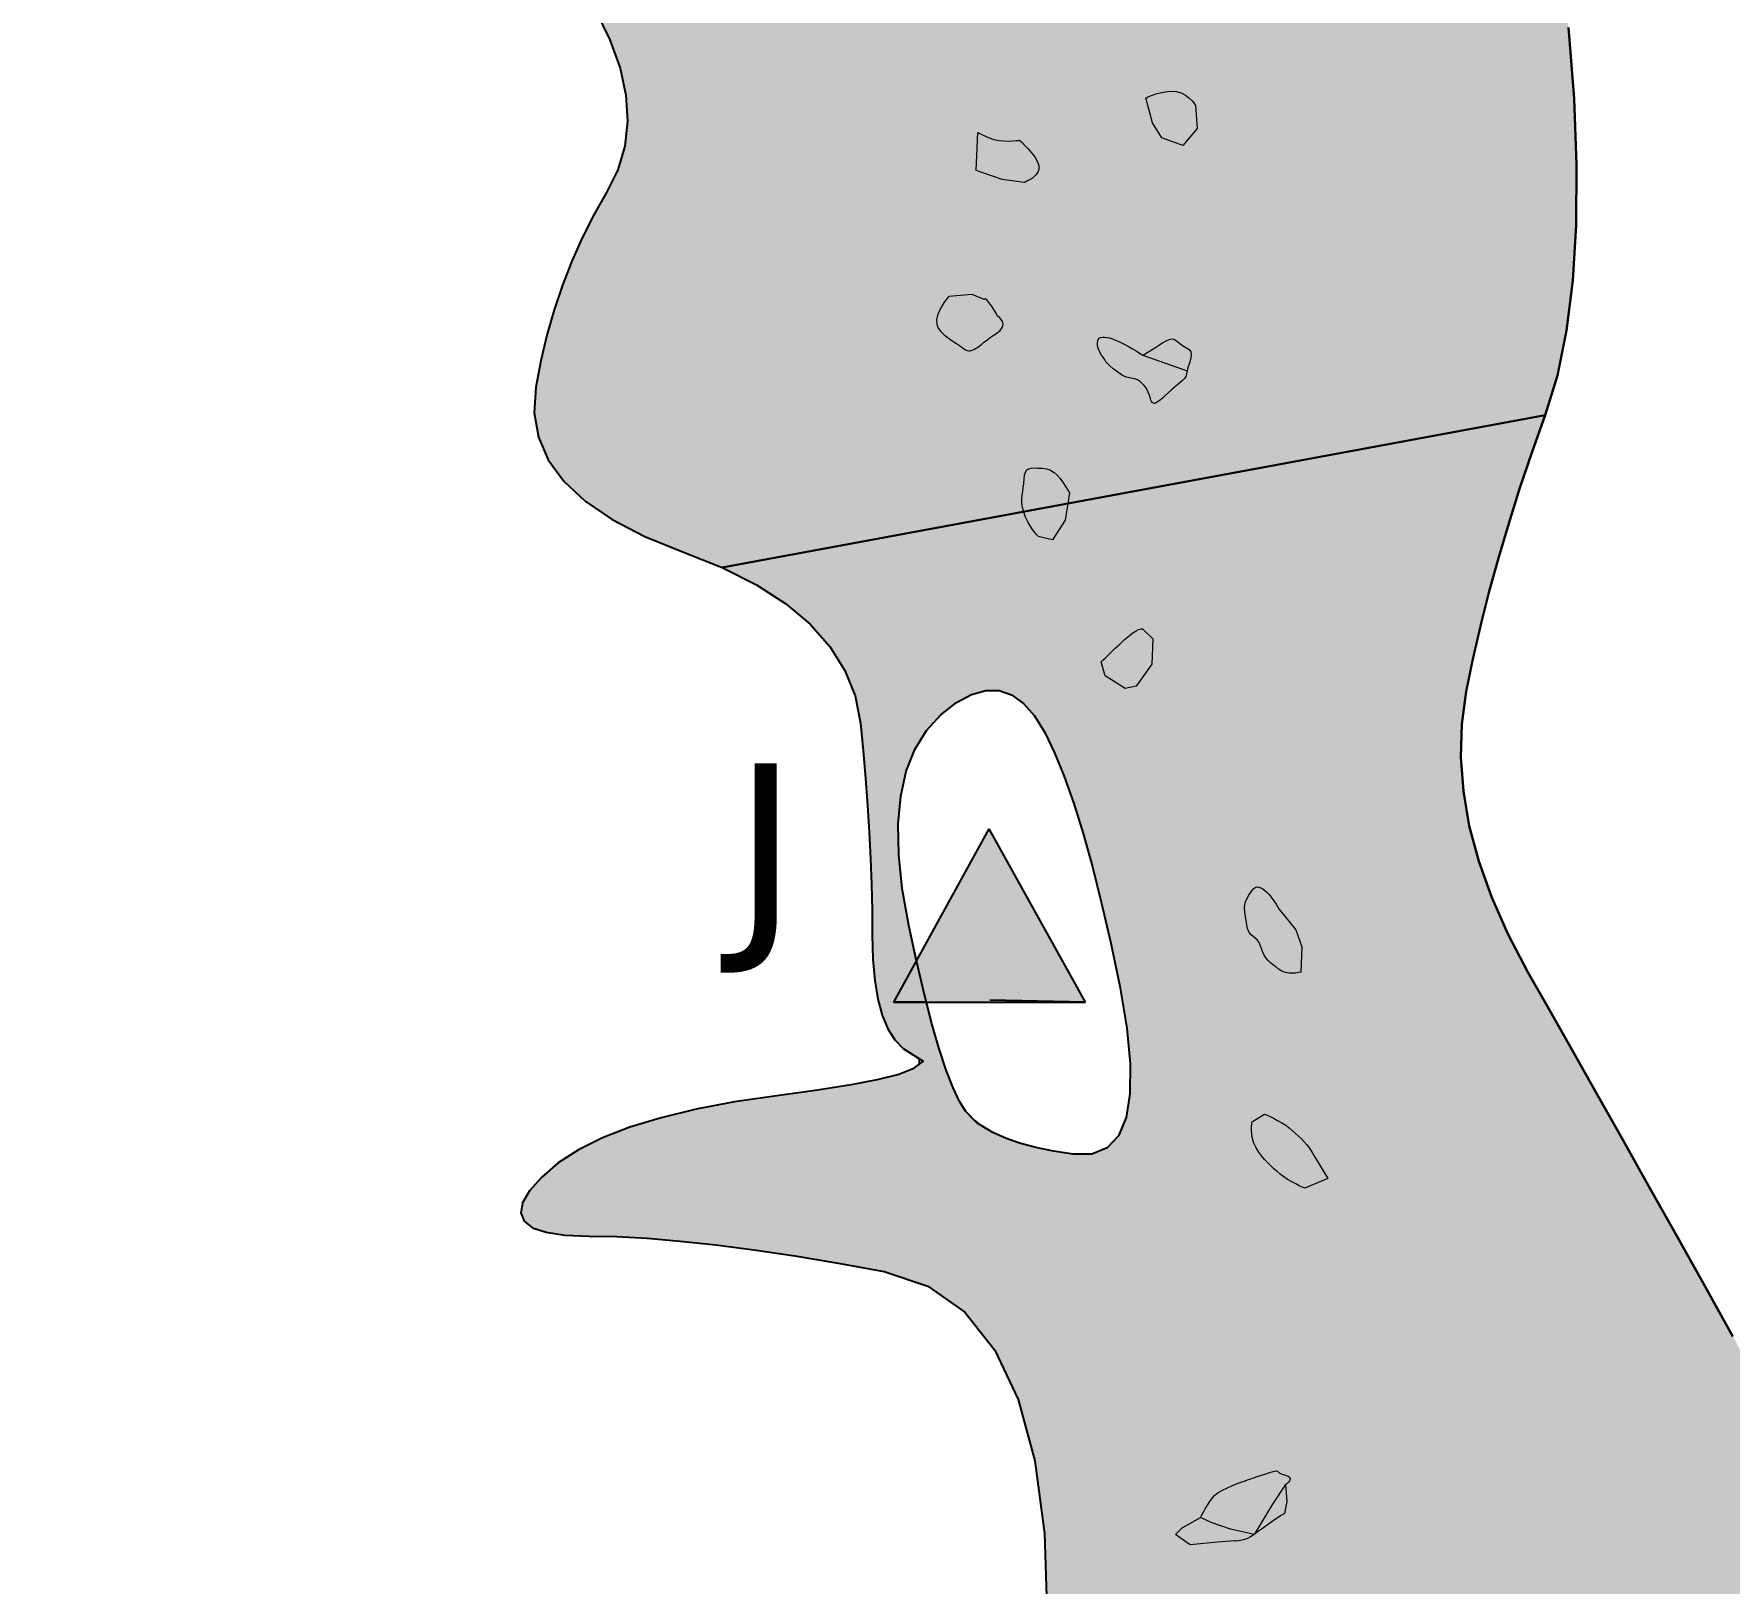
# Model space of a CAD drawing. Header units: metres. Extents: x -1178 to 131, y -250 to 398.
# Drawn here: x -727.6 to -665.6, y 232.9 to 289.4 of the extents above; entities that cross this region are included whole.
import ezdxf

# ---------------------------------------------------------------- set-up
doc = ezdxf.new("R2010")
doc.units = ezdxf.units.M
doc.header["$MEASUREMENT"] = 0
for name, color, linetype in [('Topo Dessin - Entrées', 250, 'Continuous'), ('Topo Dessin - Galeries', 1, 'Continuous'), ('Topo Dessin - Puits', 248, 'Continuous'), ('Topo Dessin - Spéléothèmes', 26, 'Continuous')]:
    doc.layers.add(name, color=color, linetype=linetype)
doc.layers.add('Topo Dessin - Fond', color=7, linetype='Continuous', true_color=0xdedede)
doc.styles.add('PUITS', font='WINGDNG3.TTF')
doc.linetypes.add('PUITS_2-', pattern='A,0.6,["q",PUITS,S=1,R=0,X=-0.4,Y=-1],0.6', length=1.2)

# ---------------------------------------------------------------- blocks, each defined once
blk = doc.blocks.new('*U120')
at = {"layer": 'Topo Dessin - Spéléothèmes'}
h = blk.add_hatch(color=255, dxfattribs=at)
h.dxf.hatch_style = 2
edge = h.paths.add_edge_path()
edge.add_spline(control_points=[(-0.765, 0.294), (-1.514, 0.401), (-2.476, 0.401), (-2.476, 0.08), (-2.476, -0.241), (-1.941, -0.455), (-1.941, -0.455), (-1.941, -0.455), (-1.942, -0.562), (-1.3, -0.669), (-0.658, -0.775), (-0.765, -0.455), (-0.23, -0.669), (0.304, -0.883), (0.304, -1.524), (0.625, -0.669), (0.946, 0.186), (1.053, 0.187), (0.946, 0.508), (0.839, 0.829), (0.946, 1.257), (0.518, 1.257), (0.091, 1.257), (-0.016, 1.47), (-0.23, 1.149), (-0.444, 0.829), (-0.765, 0.294), (-0.765, 0.294)], knot_values=[0, 0, 0, 0, 1, 1, 1, 2, 2, 2, 3, 3, 3, 4, 4, 4, 5, 5, 5, 6, 6, 6, 7, 7, 7, 8, 8, 8, 9, 9, 9, 9], degree=3, periodic=0)
at = {"layer": 'Topo Dessin - Spéléothèmes', "lineweight": 5}
blk.add_lwpolyline([(-0.765, 0.294), (0.946, 0.508)], dxfattribs=at)
at = {"layer": 'Topo Dessin - Spéléothèmes', "lineweight": 9}
blk.add_open_spline([(-0.765, 0.294), (-1.514, 0.401), (-2.476, 0.401), (-2.476, 0.08), (-2.476, -0.241), (-1.941, -0.455), (-1.941, -0.455), (-1.941, -0.455), (-1.942, -0.562), (-1.3, -0.669), (-0.658, -0.775), (-0.765, -0.455), (-0.23, -0.669), (0.304, -0.883), (0.304, -1.524), (0.625, -0.669), (0.946, 0.186), (1.053, 0.187), (0.946, 0.508), (0.839, 0.829), (0.946, 1.257), (0.518, 1.257), (0.091, 1.257), (-0.016, 1.47), (-0.23, 1.149), (-0.444, 0.829), (-0.765, 0.294), (-0.765, 0.294)], degree=3, knots=[0, 0, 0, 0, 1, 1, 1, 2, 2, 2, 3, 3, 3, 4, 4, 4, 5, 5, 5, 6, 6, 6, 7, 7, 7, 8, 8, 8, 9, 9, 9, 9], dxfattribs=at)
blk = doc.blocks.new('Pierre 006')
at = {"layer": 'Topo Dessin - Spéléothèmes'}
h = blk.add_hatch(color=255, dxfattribs=at)
h.dxf.hatch_style = 2
edge = h.paths.add_edge_path()
edge.add_spline(control_points=[(0.082, 0.683), (0.082, 0.683), (-0.453, 0.683), (-0.667, 0.256), (-0.881, -0.172), (-0.881, -0.493), (-0.881, -0.493), (-0.881, -0.493), (-0.132, -0.707), (-0.132, -0.707), (-0.132, -0.707), (0.403, -0.707), (0.403, -0.707), (0.403, -0.707), (0.938, -0.279), (0.938, -0.279), (0.938, -0.279), (0.724, 0.363), (0.724, 0.363), (0.724, 0.363), (0.082, 0.683), (0.082, 0.683)], knot_values=[0, 0, 0, 0, 1, 1, 1, 2, 2, 2, 3, 3, 3, 4, 4, 4, 5, 5, 5, 6, 6, 6, 7, 7, 7, 7], degree=3, periodic=0)
at = {"layer": 'Topo Dessin - Spéléothèmes', "lineweight": 9}
blk.add_open_spline([(0.082, 0.683), (0.082, 0.683), (-0.453, 0.683), (-0.667, 0.256), (-0.881, -0.172), (-0.881, -0.493), (-0.881, -0.493), (-0.881, -0.493), (-0.132, -0.707), (-0.132, -0.707), (-0.132, -0.707), (0.403, -0.707), (0.403, -0.707), (0.403, -0.707), (0.938, -0.279), (0.938, -0.279), (0.938, -0.279), (0.724, 0.363), (0.724, 0.363), (0.724, 0.363), (0.082, 0.683), (0.082, 0.683)], degree=3, knots=[0, 0, 0, 0, 1, 1, 1, 2, 2, 2, 3, 3, 3, 4, 4, 4, 5, 5, 5, 6, 6, 6, 7, 7, 7, 7], dxfattribs=at)
blk = doc.blocks.new('Pierre 011')
at = {"layer": 'Topo Dessin - Spéléothèmes'}
h = blk.add_hatch(color=255, dxfattribs=at)
h.dxf.hatch_style = 2
edge = h.paths.add_edge_path()
edge.add_spline(control_points=[(-0.633, 0.8), (-0.633, 0.8), (-0.74, 0.693), (-0.633, 0.158), (-0.526, -0.377), (-0.419, -0.804), (-0.419, -0.804), (-0.419, -0.804), (0.008, -0.912), (0.008, -0.912), (0.008, -0.912), (0.65, -0.591), (0.65, -0.591), (0.65, -0.591), (0.757, -0.269), (0.757, -0.269), (0.757, -0.269), (0.436, 0.479), (0.436, 0.479), (0.436, 0.479), (-0.205, 0.907), (-0.205, 0.907), (-0.205, 0.907), (-0.633, 0.8), (-0.633, 0.8)], knot_values=[0, 0, 0, 0, 1, 1, 1, 2, 2, 2, 3, 3, 3, 4, 4, 4, 5, 5, 5, 6, 6, 6, 7, 7, 7, 8, 8, 8, 8], degree=3, periodic=0)
at = {"layer": 'Topo Dessin - Spéléothèmes', "lineweight": 9}
blk.add_open_spline([(-0.633, 0.8), (-0.633, 0.8), (-0.74, 0.693), (-0.633, 0.158), (-0.526, -0.377), (-0.419, -0.804), (-0.419, -0.804), (-0.419, -0.804), (0.008, -0.912), (0.008, -0.912), (0.008, -0.912), (0.65, -0.591), (0.65, -0.591), (0.65, -0.591), (0.757, -0.269), (0.757, -0.269), (0.757, -0.269), (0.436, 0.479), (0.436, 0.479), (0.436, 0.479), (-0.205, 0.907), (-0.205, 0.907), (-0.205, 0.907), (-0.633, 0.8), (-0.633, 0.8)], degree=3, knots=[0, 0, 0, 0, 1, 1, 1, 2, 2, 2, 3, 3, 3, 4, 4, 4, 5, 5, 5, 6, 6, 6, 7, 7, 7, 8, 8, 8, 8], dxfattribs=at)
blk = doc.blocks.new('Pierre 012')
at = {"layer": 'Topo Dessin - Spéléothèmes'}
h = blk.add_hatch(color=255, dxfattribs=at)
h.dxf.hatch_style = 2
edge = h.paths.add_edge_path()
edge.add_spline(control_points=[(-0.425, 0.428), (-0.746, 0.428), (-1.601, 0.428), (-1.387, 0), (-1.173, -0.428), (-1.174, -0.428), (-0.639, -0.642), (-0.104, -0.856), (-0.211, -0.535), (0.217, -0.642), (0.645, -0.748), (0.751, -0.642), (1.072, -0.535), (1.394, -0.428), (1.5, 0), (1.5, 0), (1.5, 0), (0.859, 0.428), (0.859, 0.428), (0.859, 0.428), (0.324, 0.534), (0.324, 0.534), (0.324, 0.534), (-0.425, 0.428), (-0.425, 0.428)], knot_values=[0, 0, 0, 0, 1, 1, 1, 2, 2, 2, 3, 3, 3, 4, 4, 4, 5, 5, 5, 6, 6, 6, 7, 7, 7, 8, 8, 8, 8], degree=3, periodic=0)
at = {"layer": 'Topo Dessin - Spéléothèmes', "lineweight": 9}
blk.add_open_spline([(-0.425, 0.428), (-0.746, 0.428), (-1.601, 0.428), (-1.387, 0), (-1.173, -0.428), (-1.174, -0.428), (-0.639, -0.642), (-0.104, -0.856), (-0.211, -0.535), (0.217, -0.642), (0.645, -0.748), (0.751, -0.642), (1.072, -0.535), (1.394, -0.428), (1.5, 0), (1.5, 0), (1.5, 0), (0.859, 0.428), (0.859, 0.428), (0.859, 0.428), (0.324, 0.534), (0.324, 0.534), (0.324, 0.534), (-0.425, 0.428), (-0.425, 0.428)], degree=3, knots=[0, 0, 0, 0, 1, 1, 1, 2, 2, 2, 3, 3, 3, 4, 4, 4, 5, 5, 5, 6, 6, 6, 7, 7, 7, 8, 8, 8, 8], dxfattribs=at)
blk = doc.blocks.new('Pierre 015')
at = {"layer": 'Topo Dessin - Spéléothèmes'}
h = blk.add_hatch(color=255, dxfattribs=at)
h.dxf.hatch_style = 2
edge = h.paths.add_edge_path()
edge.add_spline(control_points=[(0.146, 0.856), (-0.389, 0.856), (-0.709, 0.856), (-0.923, 0.535), (-1.137, 0.214), (-1.244, 0.107), (-0.923, -0.107), (-0.602, -0.321), (-0.496, -0.534), (-0.068, -0.641), (0.36, -0.749), (0.788, -0.641), (0.788, -0.641), (0.788, -0.641), (1.108, -0.321), (1.108, -0.321), (1.108, -0.321), (0.788, 0.321), (0.788, 0.321), (0.788, 0.321), (0.146, 0.856), (0.146, 0.856)], knot_values=[0, 0, 0, 0, 1, 1, 1, 2, 2, 2, 3, 3, 3, 4, 4, 4, 5, 5, 5, 6, 6, 6, 7, 7, 7, 7], degree=3, periodic=0)
at = {"layer": 'Topo Dessin - Spéléothèmes', "lineweight": 9}
blk.add_open_spline([(0.146, 0.856), (-0.389, 0.856), (-0.709, 0.856), (-0.923, 0.535), (-1.137, 0.214), (-1.244, 0.107), (-0.923, -0.107), (-0.602, -0.321), (-0.496, -0.534), (-0.068, -0.641), (0.36, -0.749), (0.788, -0.641), (0.788, -0.641), (0.788, -0.641), (1.108, -0.321), (1.108, -0.321), (1.108, -0.321), (0.788, 0.321), (0.788, 0.321), (0.788, 0.321), (0.146, 0.856), (0.146, 0.856)], degree=3, knots=[0, 0, 0, 0, 1, 1, 1, 2, 2, 2, 3, 3, 3, 4, 4, 4, 5, 5, 5, 6, 6, 6, 7, 7, 7, 7], dxfattribs=at)
blk = doc.blocks.new('Pierre 018')
at = {"layer": 'Topo Dessin - Spéléothèmes'}
h = blk.add_hatch(color=255, dxfattribs=at)
h.dxf.hatch_style = 2
edge = h.paths.add_edge_path()
edge.add_spline(control_points=[(-0.413, 0.752), (-0.413, 0.752), (-0.627, 0.218), (-0.948, 0.004), (-1.269, -0.21), (-1.269, -0.21), (-1.269, -0.21), (-1.269, -0.21), (-0.306, -0.852), (-0.306, -0.852), (-0.306, -0.852), (0.336, -0.317), (0.336, -0.317), (0.336, -0.317), (0.763, 0.218), (0.763, 0.218), (0.763, 0.218), (0.87, 0.752), (0.55, 0.859), (0.229, 0.966), (-0.413, 0.752), (-0.413, 0.752)], knot_values=[0, 0, 0, 0, 1, 1, 1, 2, 2, 2, 3, 3, 3, 4, 4, 4, 5, 5, 5, 6, 6, 6, 7, 7, 7, 7], degree=3, periodic=0)
at = {"layer": 'Topo Dessin - Spéléothèmes', "lineweight": 9}
blk.add_open_spline([(-0.413, 0.752), (-0.413, 0.752), (-0.627, 0.218), (-0.948, 0.004), (-1.269, -0.21), (-1.269, -0.21), (-1.269, -0.21), (-1.269, -0.21), (-0.306, -0.852), (-0.306, -0.852), (-0.306, -0.852), (0.336, -0.317), (0.336, -0.317), (0.336, -0.317), (0.763, 0.218), (0.763, 0.218), (0.763, 0.218), (0.87, 0.752), (0.55, 0.859), (0.229, 0.966), (-0.413, 0.752), (-0.413, 0.752)], degree=3, knots=[0, 0, 0, 0, 1, 1, 1, 2, 2, 2, 3, 3, 3, 4, 4, 4, 5, 5, 5, 6, 6, 6, 7, 7, 7, 7], dxfattribs=at)
blk = doc.blocks.new('Pierre 020')
at = {"layer": 'Topo Dessin - Spéléothèmes'}
h = blk.add_hatch(color=255, dxfattribs=at)
h.dxf.hatch_style = 2
edge = h.paths.add_edge_path()
edge.add_spline(control_points=[(-0.314, 0.78), (-0.421, 0.886), (0.336, 0.866), (0.336, 0.866), (0.336, 0.866), (0.764, 1.079), (0.764, 0.545), (0.764, 0.01), (0.977, -0.417), (0.657, -0.525), (0.336, -0.632), (-0.092, -0.953), (-0.413, -0.846), (-0.734, -0.738), (-0.948, -0.097), (-0.948, -0.097), (-0.948, -0.097), (-0.627, 0.545), (-0.627, 0.545), (-0.627, 0.545), (-0.314, 0.78), (-0.314, 0.78)], knot_values=[0, 0, 0, 0, 1, 1, 1, 2, 2, 2, 3, 3, 3, 4, 4, 4, 5, 5, 5, 6, 6, 6, 7, 7, 7, 7], degree=3, periodic=0)
at = {"layer": 'Topo Dessin - Spéléothèmes', "lineweight": 9}
blk.add_open_spline([(-0.314, 0.78), (-0.421, 0.886), (0.336, 0.866), (0.336, 0.866), (0.336, 0.866), (0.764, 1.079), (0.764, 0.545), (0.764, 0.01), (0.977, -0.417), (0.657, -0.525), (0.336, -0.632), (-0.092, -0.953), (-0.413, -0.846), (-0.734, -0.738), (-0.948, -0.097), (-0.948, -0.097), (-0.948, -0.097), (-0.627, 0.545), (-0.627, 0.545), (-0.627, 0.545), (-0.314, 0.78), (-0.314, 0.78)], degree=3, knots=[0, 0, 0, 0, 1, 1, 1, 2, 2, 2, 3, 3, 3, 4, 4, 4, 5, 5, 5, 6, 6, 6, 7, 7, 7, 7], dxfattribs=at)
blk = doc.blocks.new('Pierre 025')
at = {"layer": 'Topo Dessin - Spéléothèmes'}
h = blk.add_hatch(color=255, dxfattribs=at)
h.dxf.hatch_style = 2
edge = h.paths.add_edge_path()
edge.add_spline(control_points=[(0.424, 0.588), (0.102, 0.588), (-0.219, 0.481), (-0.539, 0.374), (-0.86, 0.266), (-1.288, -0.054), (-1.288, -0.054), (-1.288, -0.054), (-1.288, -0.482), (-1.288, -0.482), (-1.288, -0.482), (-0.967, -0.803), (-0.539, -0.803), (-0.111, -0.803), (0.209, -0.695), (0.53, -0.589), (0.851, -0.482), (1.279, -0.161), (1.279, -0.161), (1.279, -0.161), (1.386, 0.588), (1.386, 0.588), (1.386, 0.588), (0.424, 0.588), (0.424, 0.588)], knot_values=[0, 0, 0, 0, 1, 1, 1, 2, 2, 2, 3, 3, 3, 4, 4, 4, 5, 5, 5, 6, 6, 6, 7, 7, 7, 8, 8, 8, 8], degree=3, periodic=0)
at = {"layer": 'Topo Dessin - Spéléothèmes', "lineweight": 9}
blk.add_open_spline([(0.424, 0.588), (0.102, 0.588), (-0.219, 0.481), (-0.539, 0.374), (-0.86, 0.266), (-1.288, -0.054), (-1.288, -0.054), (-1.288, -0.054), (-1.288, -0.482), (-1.288, -0.482), (-1.288, -0.482), (-0.967, -0.803), (-0.539, -0.803), (-0.111, -0.803), (0.209, -0.695), (0.53, -0.589), (0.851, -0.482), (1.279, -0.161), (1.279, -0.161), (1.279, -0.161), (1.386, 0.588), (1.386, 0.588), (1.386, 0.588), (0.424, 0.588), (0.424, 0.588)], degree=3, knots=[0, 0, 0, 0, 1, 1, 1, 2, 2, 2, 3, 3, 3, 4, 4, 4, 5, 5, 5, 6, 6, 6, 7, 7, 7, 8, 8, 8, 8], dxfattribs=at)
blk = doc.blocks.new('*U107')
at = {"layer": 'Topo Dessin - Spéléothèmes'}
h = blk.add_hatch(color=255, dxfattribs=at)
h.dxf.hatch_style = 2
edge = h.paths.add_edge_path()
edge.add_spline(control_points=[(-0.348, 1.04), (-0.348, 1.04), (-0.989, 0.398), (-1.096, 0.077), (-1.203, -0.243), (-1.203, -0.885), (-1.203, -0.885), (-1.203, -0.885), (-1.631, -1.527), (-1.631, -1.527), (-1.631, -1.527), (-1.738, -1.848), (-1.738, -1.848), (-1.738, -1.848), (-1.096, -1.955), (-1.096, -1.955), (-1.096, -1.955), (-0.241, -1.42), (-0.241, -1.42), (-0.241, -1.42), (0.294, -1.099), (0.294, -1.099), (0.294, -1.099), (0.615, -0.992), (0.829, -0.564), (1.043, -0.136), (1.471, 0.612), (1.471, 0.612), (1.471, 0.612), (1.364, 1.04), (1.364, 1.04), (1.364, 1.04), (1.043, 1.574), (1.043, 1.574), (1.043, 1.574), (1.278, 1.98), (0.85, 1.873), (0.422, 1.766), (0.722, 2.109), (0.187, 1.574), (-0.348, 1.04), (-0.348, 1.04), (-0.348, 1.04)], knot_values=[0, 0, 0, 0, 1, 1, 1, 2, 2, 2, 3, 3, 3, 4, 4, 4, 5, 5, 5, 6, 6, 6, 7, 7, 7, 8, 8, 8, 9, 9, 9, 10, 10, 10, 11, 11, 11, 12, 12, 12, 13, 13, 13, 14, 14, 14, 14], degree=3, periodic=0)
at = {"layer": 'Topo Dessin - Spéléothèmes', "lineweight": 5}
blk.add_lwpolyline([(1.043, 1.574), (0.936, 0.719), (0.829, -0.564), (-0.027, -0.778), (-0.775, -0.885), (-1.203, -0.885)], dxfattribs=at)
at = {"layer": 'Topo Dessin - Spéléothèmes', "lineweight": 9}
blk.add_open_spline([(-0.348, 1.04), (-0.348, 1.04), (-0.989, 0.398), (-1.096, 0.077), (-1.203, -0.243), (-1.203, -0.885), (-1.203, -0.885), (-1.203, -0.885), (-1.631, -1.527), (-1.631, -1.527), (-1.631, -1.527), (-1.738, -1.848), (-1.738, -1.848), (-1.738, -1.848), (-1.096, -1.955), (-1.096, -1.955), (-1.096, -1.955), (-0.241, -1.42), (-0.241, -1.42), (-0.241, -1.42), (0.294, -1.099), (0.294, -1.099), (0.294, -1.099), (0.615, -0.992), (0.829, -0.564), (1.043, -0.136), (1.471, 0.612), (1.471, 0.612), (1.471, 0.612), (1.364, 1.04), (1.364, 1.04), (1.364, 1.04), (1.043, 1.574), (1.043, 1.574), (1.043, 1.574), (1.278, 1.98), (0.85, 1.873), (0.422, 1.766), (0.722, 2.109), (0.187, 1.574), (-0.348, 1.04), (-0.348, 1.04), (-0.348, 1.04)], degree=3, knots=[0, 0, 0, 0, 1, 1, 1, 2, 2, 2, 3, 3, 3, 4, 4, 4, 5, 5, 5, 6, 6, 6, 7, 7, 7, 8, 8, 8, 9, 9, 9, 10, 10, 10, 11, 11, 11, 12, 12, 12, 13, 13, 13, 14, 14, 14, 14], dxfattribs=at)

msp = doc.modelspace()

# ---------------------------------------------------------------- hatches: boundary and pattern name
at = {"layer": 'Topo Dessin - Entrées'}
h = msp.add_hatch(color=256, dxfattribs=at)
h.dxf.hatch_style = 1
h.paths.add_polyline_path([(-696.144, 254.07), (-689.144, 254.07), (-692.667, 260.404)])
at = {"layer": 'Topo Dessin - Fond'}
h = msp.add_hatch(color=256, dxfattribs=at)
h.dxf.hatch_style = 1
h.paths.add_polyline_path([(-698.182, 319.368), (-698.598, 320.436), (-698.654, 321.259), (-698.557, 321.836), (-698.321, 322.381), (-697.947, 322.895), (-697.436, 323.378), (-696.786, 323.83), (-695.997, 324.251), (-695.163, 324.661), (-694.373, 325.08), (-693.628, 325.506), (-692.929, 325.942), (-692.275, 326.385), (-691.666, 326.837), (-691.102, 327.298), (-690.583, 327.767), (-690.141, 328.333), (-689.81, 329.086), (-689.589, 330.024), (-689.477, 331.148), (-689.477, 331.658), (-714.998, 345.362), (-715.822, 344.803), (-716.735, 344.438), (-717.734, 344.267), (-718.822, 344.291), (-719.996, 344.51), (-721.264, 344.844), (-722.631, 345.218), (-724.096, 345.63), (-725.661, 346.081), (-727.324, 346.57), (-729.086, 347.098), (-730.947, 347.665), (-732.907, 348.27), (-734.853, 348.905), (-736.672, 349.56), (-738.364, 350.236), (-751.582, 339.707), (-751.776, 339.4), (-752.372, 338.563), (-753.109, 337.616), (-753.985, 336.557), (-755.002, 335.387), (-756.158, 334.106), (-757.303, 332.788), (-758.286, 331.506), (-759.105, 330.261), (-759.762, 329.052), (-760.256, 327.88), (-760.587, 326.744), (-760.755, 325.645), (-760.76, 324.582), (-760.689, 323.484), (-760.626, 322.282), (-760.572, 320.974), (-760.528, 319.561), (-760.492, 318.042), (-760.465, 316.418), (-760.447, 314.689), (-760.438, 312.854), (-760.414, 311.025), (-760.351, 309.314), (-760.248, 307.719), (-760.107, 306.242), (-759.927, 304.881), (-759.707, 303.638), (-759.449, 302.512), (-759.151, 301.503), (-758.837, 300.517), (-758.531, 299.458), (-758.231, 298.327), (-757.938, 297.124), (-757.653, 295.849), (-757.374, 294.501), (-757.103, 293.081), (-756.838, 291.589), (-756.621, 290.084), (-756.491, 288.622), (-756.45, 287.205), (-756.496, 285.833), (-756.63, 284.505), (-756.852, 283.222), (-757.161, 281.983), (-757.559, 280.789), (-757.98, 279.598), (-758.36, 278.371), (-758.7, 277.106), (-759, 275.805), (-759.259, 274.466), (-759.478, 273.091), (-759.656, 271.679), (-759.794, 270.23), (-759.926, 268.737), (-760.088, 267.192), (-760.279, 265.596), (-760.499, 263.948), (-760.749, 262.25), (-761.028, 260.499), (-761.337, 258.698), (-761.675, 256.845), (-762.011, 254.989), (-762.317, 253.178), (-762.591, 251.411), (-762.833, 249.69), (-763.044, 248.013), (-763.224, 246.382), (-761.894, 247.396), (-760.61, 248.254), (-759.373, 248.955), (-758.183, 249.501), (-757.039, 249.889), (-755.941, 250.122), (-754.89, 250.198), (-753.886, 250.118), (-752.88, 249.869), (-751.826, 249.435), (-750.723, 248.819), (-749.571, 248.019), (-748.37, 247.035), (-747.12, 245.869), (-745.821, 244.518), (-744.474, 242.985), (-744.221, 244.937), (-744.039, 246.975), (-743.926, 249.099), (-743.883, 251.31), (-743.91, 253.606), (-744.006, 255.988), (-744.117, 258.34), (-744.187, 260.544), (-744.215, 262.601), (-744.203, 264.51), (-744.15, 266.272), (-744.055, 267.886), (-743.92, 269.352), (-743.744, 270.672), (-743.459, 271.841), (-742.997, 272.859), (-742.36, 273.726), (-741.546, 274.441), (-740.555, 275.004), (-739.388, 275.416), (-738.045, 275.676), (-736.526, 275.785), (-735.002, 275.86), (-733.647, 276.022), (-732.46, 276.27), (-731.441, 276.604), (-730.59, 277.024), (-729.907, 277.53), (-729.392, 278.122), (-729.046, 278.8), (-728.861, 279.464), (-728.832, 280.013), (-728.959, 280.447), (-729.242, 280.766), (-729.681, 280.971), (-730.276, 281.061), (-731.026, 281.037), (-731.933, 280.897), (-732.903, 280.725), (-733.844, 280.602), (-734.756, 280.529), (-735.64, 280.504), (-736.495, 280.529), (-737.321, 280.602), (-738.119, 280.725), (-738.888, 280.897), (-739.612, 281.106), (-740.274, 281.34), (-740.875, 281.598), (-741.414, 281.881), (-741.892, 282.188), (-742.308, 282.52), (-742.85, 283.064), (-743.186, 283.675), (-743.35, 284.142), (-743.448, 284.658), (-743.481, 285.224), (-743.448, 285.838), (-743.35, 286.502), (-743.186, 287.215), (-742.956, 287.977), (-742.665, 288.775), (-742.318, 289.598), (-741.913, 290.443), (-741.451, 291.313), (-740.933, 292.206), (-740.358, 293.124), (-739.725, 294.064), (-739.036, 295.029), (-738.259, 295.934), (-737.363, 296.697), (-736.348, 297.318), (-735.213, 297.797), (-733.96, 298.133), (-732.587, 298.327), (-731.095, 298.379), (-729.484, 298.289), (-727.864, 298.164), (-726.345, 298.114), (-724.928, 298.137), (-723.611, 298.235), (-722.395, 298.406), (-721.28, 298.652), (-720.266, 298.972), (-719.354, 299.365), (-718.505, 299.729), (-717.683, 299.957), (-716.889, 300.052), (-716.121, 300.011), (-715.38, 299.836), (-714.666, 299.527), (-713.979, 299.083), (-713.319, 298.504), (-712.665, 297.828), (-711.998, 297.091), (-711.318, 296.293), (-710.624, 295.435), (-709.917, 294.517), (-709.196, 293.538), (-708.462, 292.498), (-707.714, 291.398), (-707.038, 290.288), (-706.516, 289.218), (-706.148, 288.188), (-705.936, 287.199), (-705.879, 286.251), (-705.977, 285.342), (-706.229, 284.474), (-706.637, 283.646), (-707.102, 282.829), (-707.526, 281.991), (-707.91, 281.133), (-708.253, 280.255), (-708.556, 279.357), (-708.819, 278.438), (-709.041, 277.5), (-709.223, 276.541), (-709.281, 275.599), (-709.129, 274.711), (-708.769, 273.876), (-708.199, 273.096), (-707.421, 272.369), (-706.435, 271.696), (-705.239, 271.077), (-703.835, 270.512), (-702.414, 269.943), (-672.353, 275.515), (-671.91, 276.963), (-671.575, 278.602), (-671.346, 280.433), (-671.225, 282.456), (-671.211, 284.67), (-671.304, 287.076), (-671.504, 289.674), (-671.812, 292.463), (-672.112, 295.18), (-672.291, 297.562), (-672.349, 299.609), (-672.286, 301.32), (-672.101, 302.696), (-671.795, 303.737), (-671.572, 304.106), (-684.348, 316.31), (-685.71, 315.867), (-687.887, 315.246), (-689.816, 314.78), (-691.496, 314.469), (-692.929, 314.312), (-694.114, 314.311), (-695.05, 314.464), (-695.738, 314.773), (-696.178, 315.236), (-696.489, 315.784), (-696.793, 316.346), (-697.087, 316.922), (-697.374, 317.513), (-697.651, 318.117), (-697.921, 318.735)])
h = msp.add_hatch(color=256, dxfattribs=at)
h.dxf.hatch_style = 1
h.paths.add_polyline_path([(-669.536, 249.07), (-670.453, 250.699), (-671.334, 252.259), (-672.179, 253.751), (-672.986, 255.175), (-673.712, 256.55), (-674.311, 257.898), (-674.783, 259.219), (-675.129, 260.513), (-675.347, 261.78), (-675.438, 263.02), (-675.403, 264.232), (-675.241, 265.418), (-674.998, 266.601), (-674.722, 267.807), (-674.412, 269.035), (-674.068, 270.286), (-673.69, 271.559), (-673.278, 272.855), (-672.833, 274.174), (-672.353, 275.515), (-702.414, 269.943), (-701.167, 269.314), (-700.096, 268.624), (-699.201, 267.874), (-698.48, 267.063), (-697.934, 266.192), (-697.564, 265.26), (-697.368, 264.267), (-697.267, 263.251), (-697.18, 262.249), (-697.106, 261.26), (-697.045, 260.284), (-696.998, 259.322), (-696.964, 258.373), (-696.944, 257.438), (-696.937, 256.516), (-696.914, 255.647), (-696.845, 254.871), (-696.731, 254.188), (-696.57, 253.597), (-696.363, 253.099), (-696.11, 252.694), (-695.811, 252.382), (-695.078, 251.916), (-695.474, 251.626), (-695.97, 251.439), (-696.713, 251.249), (-697.703, 251.055), (-698.94, 250.857), (-700.424, 250.655), (-701.964, 250.431), (-703.371, 250.164), (-704.644, 249.856), (-705.784, 249.506), (-706.79, 249.114), (-707.663, 248.68), (-708.402, 248.205), (-709.008, 247.687), (-709.452, 247.183), (-709.708, 246.745), (-709.776, 246.375), (-709.654, 246.072), (-709.345, 245.837), (-708.846, 245.669), (-708.159, 245.568), (-707.283, 245.534), (-706.266, 245.514), (-705.155, 245.453), (-703.949, 245.352), (-702.649, 245.211), (-701.255, 245.029), (-699.766, 244.807), (-698.183, 244.545), (-696.506, 244.242), (-694.907, 243.707), (-693.556, 242.748), (-692.455, 241.366), (-691.603, 239.559), (-691, 237.328), (-690.646, 234.674), (-690.542, 231.595), (-690.687, 228.093), (-690.946, 224.419), (-691.184, 220.827), (-691.401, 217.316), (-691.597, 213.886), (-691.772, 210.538), (-691.926, 207.271), (-692.06, 204.085), (-692.172, 200.981), (-692.283, 198), (-692.411, 195.187), (-692.556, 192.541), (-692.715, 190.113), (-667.218, 180.291), (-666.98, 181.179), (-666.425, 182.256), (-665.648, 183.178), (-664.648, 183.944), (-663.425, 184.554), (-661.98, 185.008), (-660.373, 185.429), (-658.668, 185.937), (-656.865, 186.534), (-654.962, 187.219), (-652.961, 187.993), (-650.861, 188.854), (-648.663, 189.803), (-646.366, 190.841), (-644.147, 192.003), (-642.181, 193.326), (-640.469, 194.809), (-639.011, 196.453), (-637.807, 198.257), (-636.857, 200.222), (-636.16, 202.348), (-635.718, 204.634), (-635.613, 206.826), (-635.932, 208.668), (-636.674, 210.161), (-637.838, 211.305), (-639.426, 212.1), (-641.437, 212.545), (-643.87, 212.641), (-646.727, 212.387), (-649.663, 211.987), (-652.333, 211.643), (-654.739, 211.356), (-656.879, 211.125), (-658.755, 210.95), (-660.365, 210.832), (-661.71, 210.77), (-662.79, 210.764), (-663.621, 210.867), (-664.217, 211.131), (-664.58, 211.555), (-664.708, 212.139), (-664.602, 212.884), (-664.262, 213.79), (-663.689, 214.856), (-662.881, 216.083), (-662.029, 217.409), (-661.324, 218.771), (-660.766, 220.17), (-660.354, 221.605), (-660.089, 223.077), (-659.97, 224.586), (-659.998, 226.131), (-660.173, 227.713), (-660.474, 229.334), (-660.878, 230.997), (-661.387, 232.703), (-662.001, 234.451), (-662.718, 236.242), (-663.54, 238.074), (-664.467, 239.949), (-665.498, 241.866), (-666.562, 243.77), (-667.59, 245.605), (-668.581, 247.372)])
h.paths.add_polyline_path([(-687.667, 249.857), (-687.946, 249.198), (-688.361, 248.756), (-688.91, 248.529), (-689.593, 248.519), (-690.312, 248.629), (-690.965, 248.764), (-691.553, 248.923), (-692.075, 249.107), (-692.532, 249.315), (-693.12, 249.663), (-693.512, 250.085), (-693.744, 250.448), (-693.985, 250.95), (-694.234, 251.59), (-694.491, 252.369), (-694.757, 253.287), (-694.959, 254.07), (-696.144, 254.07), (-695.319, 255.573), (-695.602, 256.872), (-695.84, 258.22), (-695.969, 259.458), (-695.987, 260.585), (-695.895, 261.603), (-695.693, 262.51), (-695.381, 263.308), (-694.959, 263.995), (-694.426, 264.572), (-693.853, 265.019), (-693.308, 265.314), (-692.791, 265.459), (-692.304, 265.453), (-691.844, 265.296), (-691.414, 264.988), (-691.012, 264.529), (-690.638, 263.919), (-690.281, 263.175), (-689.928, 262.313), (-689.579, 261.332), (-689.234, 260.233), (-688.893, 259.015), (-688.557, 257.679), (-688.224, 256.225), (-687.895, 254.653), (-687.636, 253.13), (-687.512, 251.823), (-687.522, 250.732)], flags=16)
h.paths.add_polyline_path([(-678.271, 228.366), (-677.28, 228.476), (-676.181, 228.47), (-675.072, 228.362), (-674.051, 228.166), (-673.118, 227.882), (-672.274, 227.51), (-671.517, 227.05), (-670.848, 226.502), (-670.268, 225.866), (-669.775, 225.142), (-669.401, 224.372), (-669.175, 223.598), (-669.097, 222.82), (-669.167, 222.038), (-669.385, 221.252), (-669.751, 220.462), (-670.266, 219.668), (-670.928, 218.87), (-671.683, 218.124), (-672.474, 217.486), (-673.3, 216.956), (-674.163, 216.534), (-675.062, 216.22), (-675.997, 216.014), (-676.968, 215.916), (-677.974, 215.926), (-678.943, 216.03), (-679.8, 216.214), (-680.545, 216.478), (-681.177, 216.822), (-681.698, 217.246), (-682.106, 217.75), (-682.402, 218.334), (-682.586, 218.998), (-682.688, 219.712), (-682.739, 220.446), (-682.737, 221.2), (-682.682, 221.974), (-682.576, 222.768), (-682.418, 223.582), (-682.208, 224.416), (-681.946, 225.27), (-681.604, 226.076), (-681.153, 226.766), (-680.595, 227.34), (-679.928, 227.798), (-679.153, 228.14)], flags=16)
h.paths.add_polyline_path([(-676.114, 226.139), (-672.59, 219.806), (-679.59, 219.806)], flags=0)
h.paths.add_polyline_path([(-677.888, 205.373), (-677.054, 205.397), (-676.143, 205.373), (-675.156, 205.301), (-674.171, 205.125), (-673.266, 204.789), (-672.442, 204.293), (-671.697, 203.637), (-671.032, 202.821), (-670.448, 201.845), (-669.944, 200.709), (-669.519, 199.413), (-669.223, 198.087), (-669.103, 196.861), (-669.159, 195.735), (-669.391, 194.709), (-669.799, 193.783), (-670.384, 192.957), (-671.145, 192.23), (-672.081, 191.604), (-673.098, 191.062), (-674.099, 190.588), (-675.084, 190.182), (-676.053, 189.844), (-677.006, 189.574), (-677.942, 189.372), (-678.863, 189.238), (-679.768, 189.172), (-680.621, 189.22), (-681.385, 189.428), (-682.062, 189.796), (-682.65, 190.324), (-683.151, 191.012), (-683.563, 191.86), (-683.887, 192.868), (-684.124, 194.037), (-684.286, 195.241), (-684.388, 196.357), (-684.43, 197.385), (-684.412, 198.325), (-684.334, 199.177), (-684.196, 199.941), (-683.998, 200.617), (-683.739, 201.205), (-683.443, 201.733), (-683.131, 202.229), (-682.803, 202.693), (-682.458, 203.125), (-682.098, 203.525), (-681.722, 203.893), (-681.329, 204.229), (-680.921, 204.533), (-680.467, 204.797), (-679.936, 205.013), (-679.33, 205.181), (-678.647, 205.301)], flags=16)
h.paths.add_polyline_path([(-679.775, 200.84), (-676.251, 194.507), (-683.251, 194.507)], flags=0)
h.paths.add_polyline_path([(-677.389, 193.298), (-671.054, 193.298), (-671.054, 204.156), (-677.389, 204.156)], flags=8)
h.paths.add_polyline_path([(-677.842, 224.917), (-670.577, 224.917), (-670.577, 235.775), (-677.842, 235.775)], flags=24)

# ---------------------------------------------------------------- linework, layer by layer
at = {"layer": 'Topo Dessin - Entrées'}
for p, q in [((-696.144, 254.07), (-692.667, 260.404)), ((-689.144, 254.07), (-692.667, 260.404)), ((-696.144, 254.07), (-689.144, 254.07)), ((-689.144, 254.07), (-692.643, 254.15))]:
    msp.add_line(p, q, dxfattribs=at)
at = {"layer": 'Topo Dessin - Fond'}
msp.add_line((-702.414, 269.943), (-672.353, 275.515), dxfattribs=at)
for points in [[(-707.038, 290.288), (-706.516, 289.218), (-706.148, 288.188), (-705.936, 287.199), (-705.879, 286.251), (-705.977, 285.342), (-706.229, 284.474), (-706.637, 283.646), (-707.102, 282.829), (-707.526, 281.991), (-707.91, 281.133), (-708.253, 280.255), (-708.556, 279.357), (-708.819, 278.438), (-709.041, 277.5), (-709.223, 276.541), (-709.281, 275.599), (-709.129, 274.711), (-708.769, 273.876), (-708.199, 273.096), (-707.421, 272.369), (-706.435, 271.696), (-705.239, 271.077), (-703.835, 270.512), (-702.414, 269.943), (-672.353, 275.515), (-671.91, 276.963), (-671.575, 278.602), (-671.346, 280.433), (-671.225, 282.456), (-671.211, 284.67), (-671.304, 287.076), (-671.504, 289.674)], [(-665.498, 241.866), (-666.562, 243.77), (-667.59, 245.605), (-668.581, 247.372), (-669.536, 249.07), (-670.453, 250.699), (-671.334, 252.259), (-672.179, 253.751), (-672.986, 255.175), (-673.712, 256.55), (-674.311, 257.898), (-674.783, 259.219), (-675.129, 260.513), (-675.347, 261.78), (-675.438, 263.02), (-675.403, 264.232), (-675.241, 265.418), (-674.998, 266.601), (-674.722, 267.807), (-674.412, 269.035), (-674.068, 270.286), (-673.69, 271.559), (-673.278, 272.855), (-672.833, 274.174), (-672.353, 275.515), (-702.414, 269.943), (-701.167, 269.314), (-700.096, 268.624), (-699.201, 267.874), (-698.48, 267.063), (-697.934, 266.192), (-697.564, 265.26), (-697.368, 264.267), (-697.267, 263.251), (-697.18, 262.249), (-697.106, 261.26), (-697.045, 260.284), (-696.998, 259.322), (-696.964, 258.373), (-696.944, 257.438), (-696.937, 256.516), (-696.914, 255.647), (-696.845, 254.871), (-696.731, 254.188), (-696.57, 253.597), (-696.363, 253.099), (-696.11, 252.694), (-695.811, 252.382), (-695.078, 251.916), (-695.474, 251.626), (-695.97, 251.439), (-696.713, 251.249), (-697.703, 251.055), (-698.94, 250.857), (-700.424, 250.655), (-701.964, 250.431), (-703.371, 250.164), (-704.644, 249.856), (-705.784, 249.506), (-706.79, 249.114), (-707.663, 248.68), (-708.402, 248.205), (-709.008, 247.687), (-709.452, 247.183), (-709.708, 246.745), (-709.776, 246.375), (-709.654, 246.072), (-709.345, 245.837), (-708.846, 245.669), (-708.159, 245.568), (-707.283, 245.534), (-706.266, 245.514), (-705.155, 245.453), (-703.949, 245.352), (-702.649, 245.211), (-701.255, 245.029), (-699.766, 244.807), (-698.183, 244.545), (-696.506, 244.242), (-694.907, 243.707), (-693.556, 242.748), (-692.455, 241.366), (-691.603, 239.559), (-691, 237.328), (-690.646, 234.674), (-690.542, 231.595)]]:
    msp.add_lwpolyline(points, dxfattribs=at)
msp.add_lwpolyline([(-687.667, 249.857), (-687.946, 249.198), (-688.361, 248.756), (-688.91, 248.529), (-689.593, 248.519), (-690.312, 248.629), (-690.965, 248.764), (-691.553, 248.923), (-692.075, 249.107), (-692.532, 249.315), (-693.12, 249.663), (-693.512, 250.085), (-693.744, 250.448), (-693.985, 250.95), (-694.234, 251.59), (-694.491, 252.369), (-694.757, 253.287), (-694.959, 254.07), (-696.144, 254.07), (-695.319, 255.573), (-695.602, 256.872), (-695.84, 258.22), (-695.969, 259.458), (-695.987, 260.585), (-695.895, 261.603), (-695.693, 262.51), (-695.381, 263.308), (-694.959, 263.995), (-694.426, 264.572), (-693.853, 265.019), (-693.308, 265.314), (-692.791, 265.459), (-692.304, 265.453), (-691.844, 265.296), (-691.414, 264.988), (-691.012, 264.529), (-690.638, 263.919), (-690.281, 263.175), (-689.928, 262.313), (-689.579, 261.332), (-689.234, 260.233), (-688.893, 259.015), (-688.557, 257.679), (-688.224, 256.225), (-687.895, 254.653), (-687.636, 253.13), (-687.512, 251.823), (-687.522, 250.732)], close=True, dxfattribs=at)
at = {"layer": 'Topo Dessin - Galeries'}
for points in [[(-707.038, 290.288), (-706.516, 289.218), (-706.148, 288.188), (-705.936, 287.199), (-705.879, 286.251), (-705.977, 285.342), (-706.229, 284.474), (-706.637, 283.646), (-707.102, 282.829), (-707.526, 281.991), (-707.91, 281.133), (-708.253, 280.255), (-708.556, 279.357), (-708.819, 278.438), (-709.041, 277.5), (-709.223, 276.541), (-709.281, 275.599), (-709.129, 274.711), (-708.769, 273.876), (-708.199, 273.096), (-707.421, 272.369), (-706.435, 271.696), (-705.239, 271.077), (-703.835, 270.512), (-702.414, 269.943), (-701.167, 269.314), (-700.096, 268.624), (-699.201, 267.874), (-698.48, 267.063), (-697.934, 266.192), (-697.564, 265.26), (-697.368, 264.267), (-697.267, 263.251), (-697.18, 262.249), (-697.106, 261.26), (-697.045, 260.284), (-696.998, 259.322), (-696.964, 258.373), (-696.944, 257.438), (-696.937, 256.516), (-696.914, 255.647), (-696.845, 254.871), (-696.731, 254.188), (-696.57, 253.597), (-696.363, 253.099), (-696.11, 252.694), (-695.811, 252.382), (-695.466, 252.162), (-695.222, 251.987), (-695.224, 251.809), (-695.474, 251.626), (-695.97, 251.439), (-696.713, 251.249), (-697.703, 251.055), (-698.94, 250.857), (-700.424, 250.655), (-701.964, 250.431), (-703.371, 250.164), (-704.644, 249.856), (-705.784, 249.506), (-706.79, 249.114), (-707.663, 248.68), (-708.402, 248.205), (-709.008, 247.687), (-709.452, 247.183), (-709.708, 246.745), (-709.776, 246.375), (-709.654, 246.072), (-709.345, 245.837), (-708.846, 245.669), (-708.159, 245.568), (-707.283, 245.534), (-706.266, 245.514), (-705.155, 245.453), (-703.949, 245.352), (-702.649, 245.211), (-701.255, 245.029), (-699.766, 244.807), (-698.183, 244.545), (-696.506, 244.242), (-694.907, 243.707), (-693.556, 242.748), (-692.455, 241.366), (-691.603, 239.559), (-691, 237.328), (-690.646, 234.674), (-690.542, 231.595)], [(-671.504, 289.674), (-671.304, 287.076), (-671.211, 284.67), (-671.225, 282.456), (-671.346, 280.433), (-671.575, 278.602), (-671.91, 276.963), (-672.353, 275.515), (-672.833, 274.174), (-673.278, 272.855), (-673.69, 271.559), (-674.068, 270.286), (-674.412, 269.035), (-674.722, 267.807), (-674.998, 266.601), (-675.241, 265.418), (-675.403, 264.232), (-675.438, 263.02), (-675.347, 261.78), (-675.129, 260.513), (-674.783, 259.219), (-674.311, 257.898), (-673.712, 256.55), (-672.986, 255.175), (-672.179, 253.751), (-671.334, 252.259), (-670.453, 250.699), (-669.536, 249.07), (-668.581, 247.372), (-667.59, 245.605), (-666.562, 243.77), (-665.498, 241.866)]]:
    msp.add_lwpolyline(points, dxfattribs=at)
at = {"layer": 'Topo Dessin - Puits', "linetype": 'PUITS_2-', "flags": 128}
msp.add_lwpolyline([(-694.426, 264.572), (-693.853, 265.019), (-693.308, 265.314), (-692.791, 265.459), (-692.304, 265.453), (-691.844, 265.296), (-691.414, 264.988), (-691.012, 264.529), (-690.638, 263.919), (-690.281, 263.175), (-689.928, 262.313), (-689.579, 261.332), (-689.234, 260.233), (-688.893, 259.015), (-688.557, 257.679), (-688.224, 256.225), (-687.895, 254.653), (-687.636, 253.13), (-687.512, 251.823), (-687.522, 250.732), (-687.667, 249.857), (-687.946, 249.198), (-688.361, 248.756), (-688.91, 248.529), (-689.593, 248.519), (-690.312, 248.629), (-690.965, 248.764), (-691.553, 248.923), (-692.075, 249.107), (-692.532, 249.315), (-692.924, 249.547), (-693.251, 249.804), (-693.512, 250.085), (-693.744, 250.448), (-693.985, 250.95), (-694.234, 251.59), (-694.491, 252.369), (-694.757, 253.287), (-695.03, 254.343), (-695.312, 255.538), (-695.602, 256.872), (-695.84, 258.22), (-695.969, 259.458), (-695.987, 260.585), (-695.895, 261.603), (-695.693, 262.51), (-695.381, 263.308), (-694.959, 263.995)], close=True, dxfattribs=at)

# ---------------------------------------------------------------- block references
at = {"layer": 'Topo Dessin - Spéléothèmes', "xscale": 1.2, "yscale": 1.2, "zscale": 1.2, "rotation": 301.0615860222043}
for name, p in [('Pierre 006', (-685.887, 286.496)), ('Pierre 018', (-692.079, 284.663)), ('Pierre 020', (-693.455, 278.936)), ('Pierre 015', (-690.703, 272.293)), ('Pierre 011', (-687.492, 266.566)), ('Pierre 012', (-682.217, 256.715)), ('Pierre 025', (-681.759, 248.697))]:
    msp.add_blockref(name, p, dxfattribs=at)
at = {"layer": 'Topo Dessin - Spéléothèmes', "rotation": 333.434948822922}
for name, p in [('*U120', (-686.505, 277.095)), ('*U107', (-683.473, 235.513))]:
    msp.add_blockref(name, p, dxfattribs=at)

# ---------------------------------------------------------------- texts
at = {"layer": 'Topo Dessin - Entrées', "insert": (-702.042, 262.799), "char_height": 6, "attachment_point": 1}
msp.add_mtext_dynamic_manual_height_columns('{\\fVerdana|b0|i0|c0|p34;J}', width=13.49823, gutter_width=12.5, heights=[0], dxfattribs=at)

doc.saveas('drawing.dxf')
